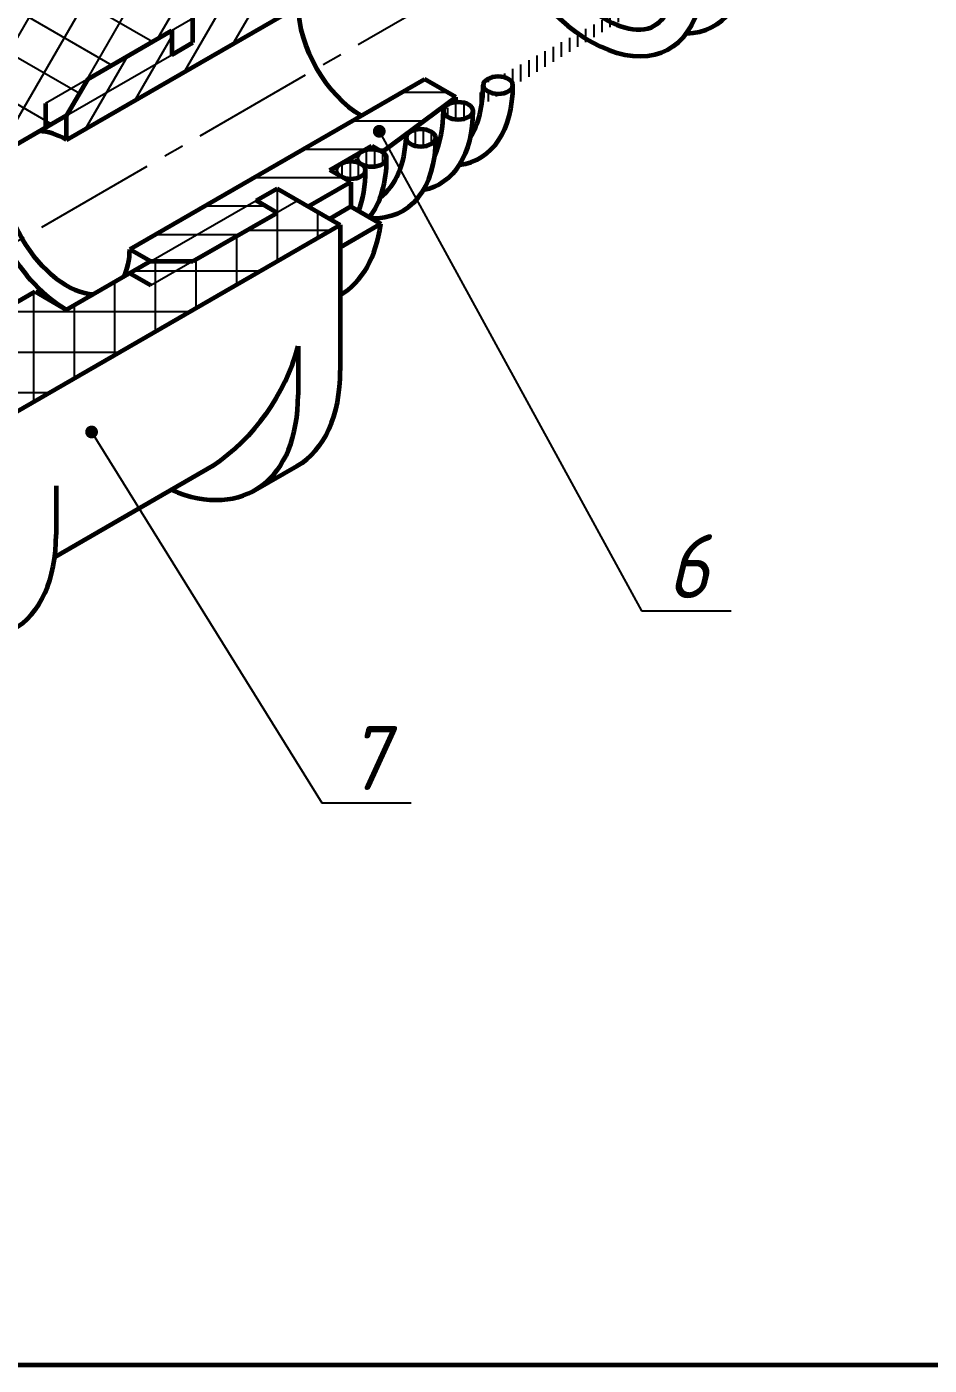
# Model space of a CAD drawing. Header units: millimetres. Extents: x -255 to 511, y 132 to 472.
# Drawn here: x -168.1 to -97.5, y 132 to 236.7 of the extents above; entities that cross this region are included whole.
import ezdxf

# ---------------------------------------------------------------- set-up
doc = ezdxf.new("R2010")
doc.units = ezdxf.units.MM
doc.header["$LTSCALE"] = 0.5
doc.linetypes.add('осевая2', pattern=[28.575000000000003, 19.05, -3.175, 3.175, -3.175])
doc.styles.get("Standard").update_dxf_attribs({"font": 'isocpeui.ttf', "width": 0.9})

msp = doc.modelspace()

# ---------------------------------------------------------------- hatches: boundary and pattern name
at = {"lineweight": -3}
h = msp.add_hatch(dxfattribs=at)
h.set_pattern_fill('ANSI31', scale=0.7, angle=15, style=0)
h.set_pattern_definition([(59.99999999999999, (-285, 115.9999999999999), (-1.924741459910914, 1.11125), [])])
edge = h.paths.add_edge_path()
edge.add_ellipse((-112.2975676592804, 262.0529223581163), major_axis=(-2.327015255644015, -4.030508652763293), ratio=0.5773502691896281, start_angle=45.00000000000005, end_angle=134.9999999999999)
edge.add_line((-109.0066711248995, 263.9529223581155), (-109.0066711248995, 264.9029223581163))
edge.add_line((-109.0066711248995, 264.9029223581163), (-112.2975676592805, 263.0029223581162))
edge.add_line((-112.2975676592805, 263.0029223581163), (-112.2975676592804, 261.1029223581163))
edge.add_line((-112.2975676592804, 261.1029223581163), (-115.5884641936614, 259.2029223581162))
edge.add_line((-115.5884641936614, 259.2029223581163), (-115.5884641936614, 260.1529223581164))
edge.add_line((-115.5884641936614, 260.1529223581163), (-122.170257262423, 255.4029223581163))
edge.add_line((-122.170257262423, 255.4029223581163), (-122.170257262423, 252.5529223581162))
edge.add_line((-122.1702572624231, 252.5529223581163), (-112.2975676592846, 258.2529223581139))
h.paths.add_polyline_path([(-141.9156364687083, 241.1529223581163), (-141.9156364687083, 244.0029223581163), (-148.49742953747, 241.1529223581163), (-148.49742953747, 240.2029223581162), (-151.7883260718509, 238.3029223581163), (-151.7883260718509, 240.2029223581163), (-155.0792226062317, 238.3029223581163), (-155.0792226062317, 235.4529223581162), (-156.7246708734222, 234.5029223581163), (-164.9519122093743, 229.7529223581164), (-164.9519122093743, 227.8529223581163)])
h.paths.add_polyline_path([(-156.7246708734222, 234.5029223581163), (-156.7246708734222, 236.4029223581163), (-163.3064639421839, 232.6029223581163), (-164.9519122093743, 229.7529223581163)])
h = msp.add_hatch(dxfattribs=at)
h.set_pattern_fill('ANSI37', angle=15, style=0)
h.set_pattern_definition([(59.99999999999999, (9.000000637478934, -14.99999989501225), (-2.749630657015592, 1.5875), []), (150, (9.000000637478934, -14.99999989501225), (-1.5875, -2.749630657015592), [])])
edge = h.paths.add_edge_path()
edge.add_line((-155.0792226062316, 252.5529223581165), (-158.3701191406126, 250.6529223581161))
edge.add_line((-158.3701191406126, 250.6529223581161), (-161.6610156749935, 244.9529223581163))
edge.add_line((-161.6610156749935, 244.9529223581163), (-174.0018776789217, 237.8279223581164))
edge.add_line((-174.0018776789217, 237.8279223581163), (-177.2927742133026, 239.7279223581163))
edge.add_line((-177.2927742133026, 239.7279223581163), (-191.0052047301764, 231.8110469079552))
edge.add_line((-191.0052047301764, 231.8110469079552), (-189.7593779391871, 229.6803253410964))
edge.add_line((-189.7593779391871, 229.6803253410965), (-178.9382224804934, 235.9279223581169))
edge.add_ellipse((-178.938222480493, 234.0279223581163), major_axis=(-1.163507627822014, -2.015254326381658), ratio=0.5773502691896285, start_angle=134.9999999999999, end_angle=225, ccw=False)
edge.add_line((-177.2927742133025, 234.9779223581164), (-177.2927742133026, 227.3779223581162))
edge.add_ellipse((-179.7609466140882, 225.0029223581163), major_axis=(2.908769069555017, -5.038135815954136), ratio=0.5773502691896273, start_angle=449.1860941706258, end_angle=458.130102354156, ccw=False)
edge.add_ellipse((-179.7609466140882, 225.0029223581163), major_axis=(2.908769069555017, -5.038135815954136), ratio=0.5773502691896273, start_angle=435.94757997539364, end_angle=449.1860941706258, ccw=False)
edge.add_ellipse((-179.7609466140882, 225.0029223581163), major_axis=(2.908769069555017, -5.038135815954136), ratio=0.5773502691896273, start_angle=422.7157251902997, end_angle=435.94757997539364, ccw=False)
edge.add_ellipse((-179.7609466140882, 225.0029223581163), major_axis=(2.908769069555017, -5.038135815954136), ratio=0.5773502691896273, start_angle=408.6590191908458, end_angle=422.7157251902997, ccw=False)
edge.add_ellipse((-179.7609466140882, 225.0029223581163), major_axis=(2.908769069555017, -5.038135815954136), ratio=0.5773502691896273, start_angle=396.3026001457317, end_angle=408.6590191908458, ccw=False)
edge.add_ellipse((-179.7609466140882, 225.0029223581163), major_axis=(2.908769069555017, -5.038135815954136), ratio=0.5773502691896273, start_angle=384.64877065294615, end_angle=396.3026001457317, ccw=False)
edge.add_ellipse((-179.7609466140882, 225.0029223581163), major_axis=(2.908769069555017, -5.038135815954136), ratio=0.5773502691896273, start_angle=368.13010235415214, end_angle=384.64877065294615, ccw=False)
edge.add_line((-176.4700500797074, 220.2529223581161), (-171.533705278136, 223.1029223581163))
edge.add_line((-171.533705278136, 223.1029223581163), (-171.533705278136, 225.9529223581163))
edge.add_line((-171.533705278136, 225.9529223581163), (-166.5973604765647, 228.8029223581163))
edge.add_line((-166.5973604765647, 228.8029223581163), (-166.5973604765647, 230.7029223581164))
edge.add_line((-166.5973604765647, 230.7029223581163), (-155.0792226062317, 237.3529223581163))
edge.add_line((-155.0792226062317, 237.3529223581163), (-155.0792226062316, 252.5529223581164))
h.paths.add_polyline_path([(-155.0792226062317, 237.3529223581163), (-156.7246708734221, 236.4029223581163), (-156.7246708734222, 234.5029223581163), (-155.0792226062318, 235.4529223581163)], flags=17)
h.paths.add_polyline_path([(-163.3064639421839, 232.6029223581163), (-166.5973604765647, 230.7029223581163), (-166.5973604765647, 228.8029223581162), (-164.9519122093743, 229.7529223581163)], flags=17)
h.paths.add_polyline_path([(-194.5985452563531, 229.736430787877), (-200.0494319573659, 226.5893598837253), (-199.1870037762841, 224.2372830262294), (-193.3644590559603, 227.5989307878771)])
edge = h.paths.add_edge_path()
edge.add_line((-200.0494319573659, 226.5893598837251), (-202.4777898202423, 225.1873468179047))
edge.add_line((-202.4777898202423, 225.1873468179048), (-202.4777898202422, 224.2373468179042))
edge.add_ellipse((-200.8323415530518, 225.1873468179047), major_axis=(-1.163507627822016, -2.015254326381661), ratio=0.5773502691896273, start_angle=315.0000000000006, end_angle=405.0000000000001)
edge.add_line((-200.832341553055, 223.287346817903), (-199.1870037762841, 224.2372830262295))
edge.add_line((-199.1870037762841, 224.2372830262294), (-200.0494319573659, 226.5893598837251))
h = msp.add_hatch(dxfattribs=at)
h.set_pattern_fill('ANSI31', scale=0.7, angle=135, style=0)
h.set_pattern_definition([(180, (-285, 115.9999999999999), (-2.220446049250313e-16, -2.2225), [])])
h.paths.add_polyline_path([(-134.5111192663513, 231.1779223581165), (-136.9792916671369, 232.6029223581163), (-160.015567407803, 219.3029223581163), (-158.3701191406126, 218.3529223581163), (-150.1428778046604, 223.1029223581163), (-148.49742953747, 224.0529223581163), (-146.0292571366844, 222.6279223581163), (-142.7383606023034, 224.5279223581163), (-144.3838088694937, 225.4779223581163), (-141.0929123351129, 227.3779223581164), (-140.2701882015176, 226.9029223581164)])
h.paths.add_polyline_path([(-148.49742953747, 222.1529223581163), (-150.1428778046604, 223.1029223581163), (-158.3701191406126, 218.3529223581163), (-155.0792226062317, 218.3529223581163)], flags=17)
edge = h.paths.add_edge_path()
edge.add_line((-107.3612228577092, 245.9029223581164), (-108.1839469913044, 246.3779223581163))
edge.add_line((-108.1839469913044, 246.3779223581163), (-104.8930504569235, 248.2779223581163))
edge.add_line((-104.8930504569235, 248.2779223581163), (-103.2476021897331, 247.3279223581162))
edge.add_line((-103.2476021897331, 247.3279223581163), (-99.95670565535215, 249.2279223581163))
edge.add_line((-99.95670565535215, 249.2279223581163), (-100.7794297889492, 249.7029223581176))
edge.add_ellipse((-104.0703263233283, 247.8029223581163), major_axis=(-4.65403051128801, 0), ratio=0.5773502691896281, start_angle=225.0000000000001, end_angle=314.9999999999999)
edge.add_line((-107.3612228577103, 249.7029223581154), (-117.2339124608517, 244.0029223581164))
edge.add_line((-117.2339124608517, 244.0029223581164), (-114.7657400600661, 242.5779223581164))
edge.add_line((-114.7657400600661, 242.5779223581163), (-107.3612228577092, 245.9029223581164))
h = msp.add_hatch(dxfattribs=at)
h.set_pattern_fill('ANSI31', color=256, scale=0.2, angle=45, style=0)
h.set_pattern_definition([(90, (9.000000637478934, -14.99999989501225), (-0.635, 1.110223024625157e-16), [])])
edge = h.paths.add_edge_path()
edge.add_ellipse((-104.8702094829752, 247.3147351156587), major_axis=(-1.050065634109363, -7.869197549401857e-15), ratio=0.5773502691896232, start_angle=-6.821210263296962e-13, end_angle=179.9999999999992, ccw=False)
edge.add_ellipse((-104.8702094829752, 247.3147351156587), major_axis=(-1.050065634109363, -7.869197549401857e-15), ratio=0.5773502691896232, start_angle=179.9999999999993, end_angle=359.99999999999926, ccw=False)
edge = h.paths.add_edge_path()
edge.add_ellipse((-106.5384987241139, 246.3779223581163), major_axis=(-1.050065634109363, -7.869197549401857e-15), ratio=0.5773502691896232, start_angle=-6.821210263296962e-13, end_angle=179.9999999999992, ccw=False)
edge.add_ellipse((-106.5384987241139, 246.3779223581163), major_axis=(-1.050065634109363, -7.869197549401857e-15), ratio=0.5773502691896232, start_angle=179.9999999999993, end_angle=359.99999999999926, ccw=False)
edge = h.paths.add_edge_path(flags=17)
edge.add_ellipse((-116.4111883272565, 240.6779223581162), major_axis=(-1.163507627822009, -8.719332464711199e-15), ratio=0.5773502691896233, start_angle=-180.0000000000008, end_angle=5.457033490986987, ccw=False)
edge.add_ellipse((-116.4111883272565, 240.6779223581162), major_axis=(-1.163507627822009, -8.719332464711199e-15), ratio=0.5773502691896233, start_angle=5.457033490986987, end_angle=179.9999999999992, ccw=False)
edge = h.paths.add_edge_path()
edge.add_ellipse((-137.2475334613549, 228.007791830216), major_axis=(-1.163507627822009, -8.719332464711199e-15), ratio=0.5773502691896233, start_angle=179.9999999999993, end_angle=359.99999999999926, ccw=False)
edge.add_ellipse((-137.2475334613549, 228.007791830216), major_axis=(-1.163507627822009, -8.719332464711199e-15), ratio=0.5773502691896233, start_angle=-6.821210263296962e-13, end_angle=179.9999999999992, ccw=False)
edge = h.paths.add_edge_path()
edge.add_ellipse((-141.0929123351129, 226.4279223581163), major_axis=(-1.163507627822009, -8.719332464711199e-15), ratio=0.5773502691896233, start_angle=224.9999999999976, end_angle=314.9999999999999, ccw=False)
edge.add_ellipse((-141.0929123351129, 226.4279223581163), major_axis=(-1.163507627822009, -8.719332464711199e-15), ratio=0.5773502691896233, start_angle=179.9999999999992, end_angle=224.9999999999976, ccw=False)
edge.add_ellipse((-141.0929123351129, 226.4279223581163), major_axis=(-1.163507627822009, -8.719332464711199e-15), ratio=0.5773502691896233, start_angle=45.000000000023476, end_angle=179.9999999999992, ccw=False)
edge.add_ellipse((-141.0929123351129, 226.4279223581163), major_axis=(-1.163507627822009, -8.719332464711199e-15), ratio=0.5773502691896233, start_angle=-45.000000000000114, end_angle=45.000000000023476, ccw=False)
edge = h.paths.add_edge_path()
edge.add_ellipse((-142.7383606023034, 225.4779223581163), major_axis=(-1.163507627822009, -8.719332464711199e-15), ratio=0.5773502691896233, start_angle=225.0000000000235, end_angle=314.9999999999999, ccw=False)
edge.add_ellipse((-142.7383606023034, 225.4779223581163), major_axis=(-1.163507627822009, -8.719332464711199e-15), ratio=0.5773502691896233, start_angle=44.99999999999392, end_angle=225.0000000000235, ccw=False)
edge.add_ellipse((-142.7383606023034, 225.4779223581163), major_axis=(-1.163507627822009, -8.719332464711199e-15), ratio=0.5773502691896233, start_angle=-45.000000000000114, end_angle=44.99999999999392, ccw=False)
edge = h.paths.add_edge_path()
edge.add_ellipse((-109.2368089476058, 244.1357924920064), major_axis=(-1.163507627822009, -8.719332464711199e-15), ratio=0.5773502691896233, start_angle=5.545019427900286, end_angle=179.9999999999992, ccw=False)
edge.add_ellipse((-112.9195582268302, 242.4620287797245), major_axis=(-1.163507627822009, -8.719332464711199e-15), ratio=0.5773502691896233, start_angle=5.854803629144385, end_angle=179.9999999999992, ccw=False)
edge.add_ellipse((-112.9195582268302, 242.4620287797245), major_axis=(-1.163507627822009, -8.719332464711199e-15), ratio=0.5773502691896233, start_angle=179.9999999999992, end_angle=358.4893853461496, ccw=False)
edge.add_ellipse((-109.2368089476058, 244.1357924920064), major_axis=(-1.163507627822009, -8.719332464711199e-15), ratio=0.5773502691896233, start_angle=179.9999999999992, end_angle=358.5093569275083, ccw=False)
edge.add_ellipse((-131.2202227319704, 232.1279223581163), major_axis=(-1.163507627822009, -8.719332464711199e-15), ratio=0.5773502691896233, start_angle=2.392150918240077e-06, end_angle=359.8738976965874, ccw=False)
edge.add_ellipse((-134.331873138901, 230.1244345581816), major_axis=(-1.163507627822009, -8.719332464711199e-15), ratio=0.5773502691896233, start_angle=179.9999999999992, end_angle=279.2564349831224, ccw=False)
edge.add_ellipse((-134.331873138901, 230.1244345581816), major_axis=(-1.163507627822009, -8.719332464711199e-15), ratio=0.5773502691896233, start_angle=4.591925062413793e-09, end_angle=179.9999999999992, ccw=False)
h = msp.add_hatch(dxfattribs=at)
h.set_pattern_fill('ANSI37', angle=45, style=0)
h.set_pattern_definition([(90, (-285, 115.9999999999999), (-3.175, 6.661338147750939e-16), []), (180, (-285, 115.9999999999999), (-6.661338147750939e-16, -3.175), [])])
edge = h.paths.add_edge_path()
edge.add_line((-143.5610847358987, 221.2029223581163), (-146.8519812702797, 223.1029223581163))
edge.add_line((-146.8519812702796, 223.1029223581163), (-158.3701191406126, 216.4529223581163))
edge.add_line((-158.3701191406126, 216.4529223581163), (-160.015567407803, 217.4029223581163))
edge.add_line((-160.015567407803, 217.4029223581163), (-164.9519122093743, 214.5529223581163))
edge.add_line((-164.9519122093743, 214.5529223581163), (-167.42008461016, 215.9779223581163))
edge.add_line((-167.42008461016, 215.9779223581163), (-185.5200155492547, 205.5279223581164))
edge.add_line((-185.5200155492547, 205.5279223581163), (-181.4063948812786, 203.1529223581163))
edge.add_line((-181.4063948812786, 203.1529223581163), (-178.938222480493, 204.5779223581162))
edge.add_line((-178.938222480493, 204.5779223581163), (-178.1154983468978, 204.1029223581163))
edge.add_line((-178.1154983468978, 204.1029223581163), (-191.7823760835042, 196.2123468179047))
edge.add_ellipse((-190.136927816314, 195.2623468179047), major_axis=(-2.327015255644009, 0), ratio=0.5773502691896271, start_angle=315.0000000000003, end_angle=404.9999999999997)
edge.add_line((-191.7823760835037, 194.3123468179045), (-190.9596519499092, 193.8373468179047))
edge.add_line((-190.9596519499092, 193.8373468179047), (-143.5610847358987, 221.2029223581163))
edge = h.paths.add_edge_path(flags=16)
edge.add_ellipse((-171.533705278136, 209.8029223581163), major_axis=(-2.327015255644023, 0), ratio=0.5773502691896235, start_angle=135, end_angle=225, ccw=False)
edge.add_line((-169.8882570109456, 208.8529223581163), (-170.7109811445408, 209.3279223581163))
edge.add_ellipse((-171.533705278136, 209.8029223581163), major_axis=(-1.163507627822004, 0), ratio=0.5773502691896213, start_angle=134.9999999999996, end_angle=225.0000000000004)
edge.add_line((-170.7109811445409, 210.2779223581165), (-172.3564294117313, 211.2279223581163))
edge.add_line((-172.3564294117313, 211.2279223581163), (-171.533705278136, 211.7029223581163))
edge.add_line((-171.533705278136, 211.7029223581163), (-169.8882570109458, 210.7529223581163))
h.paths.add_polyline_path([(-155.0792226062317, 218.3529223581163), (-158.3701191406126, 218.3529223581163), (-160.015567407803, 217.4029223581163), (-158.3701191406126, 216.4529223581163)], flags=17)
h.paths.add_polyline_path([(-146.8519812702796, 223.1029223581163), (-148.49742953747, 224.0529223581163), (-150.1428778046604, 223.1029223581163), (-148.49742953747, 222.1529223581163)])

# ---------------------------------------------------------------- linework, layer by layer
at = {"color": 7, "linetype": 'осевая2', "lineweight": -3}
msp.add_line((-216.3870346971839, 192.456840543978), (-108.2280103140769, 254.9024823868522), dxfattribs=at)
at = {"color": 7, "lineweight": 60}
for p, q in [((-155.0792226062317, 235.4529223581163), (-155.0792226062316, 252.5529223581163)), ((-164.9519122093743, 227.8529223581163), (-141.9156364687083, 241.1529223581163)), ((-163.3064639421839, 232.6029223581163), (-156.7246708734222, 236.4029223581163)), ((-156.7246708734222, 236.4029223581163), (-156.7246708734222, 234.5029223581163)), ((-156.7246708734222, 234.5029223581163), (-155.0792226062317, 235.4529223581163)), ((-163.3064639421839, 232.6029223581163), (-164.9519122093743, 229.7529223581163)), ((-160.015567407803, 219.3029223581163), (-136.9792916671369, 232.6029223581163)), ((-134.5111192663513, 231.1779223581165), (-136.9792916671369, 232.6029223581164)), ((-166.5973604765647, 230.7029223581163), (-166.5973604765647, 228.8029223581163)), ((-140.2701882015177, 226.9029223581164), (-134.5111192663513, 231.1779223581165)), ((-164.9519122093743, 229.7529223581163), (-171.533705278136, 225.9529223581163)), ((-164.9519122093743, 227.8529223581163), (-164.9519122093743, 229.7529223581163)), ((-144.3838088694937, 225.4779223581163), (-141.0929123351129, 227.3779223581164)), ((-141.0929123351129, 227.3779223581164), (-140.2701882015177, 226.9029223581164)), ((-142.7383606023035, 224.5279223581163), (-144.3838088694937, 225.4779223581163)), ((-134.5111192663513, 225.4779223581163), (-134.5111192663513, 225.4779223581163)), ((-150.1428778046604, 223.1029223581163), (-148.49742953747, 224.0529223581163)), ((-148.49742953747, 224.0529223581163), (-143.5610847358987, 221.2029223581163)), ((-142.7383606023035, 224.5279223581163), (-146.0292571366844, 222.6279223581163)), ((-142.7383606023035, 224.5279223581163), (-142.7383606023035, 222.6279223581163)), ((-148.49742953747, 222.1529223581163), (-150.1428778046604, 223.1029223581163)), ((-155.0792226062317, 218.3529223581163), (-148.49742953747, 222.1529223581163)), ((-142.7383606023035, 222.6279223581163), (-144.3838088694939, 221.6779223581163)), ((-142.7383606023035, 222.6279223581163), (-140.3883260718509, 221.2711292893546)), ((-191.7823760835045, 193.3623468179047), (-143.5610847358987, 221.2029223581163)), ((-140.3883260718509, 221.2711292893546), (-143.5610847358987, 219.4393362205928)), ((-143.5610847358987, 221.2029223581163), (-143.5610847358986, 209.8029223581163)), ((-160.015567407803, 219.3029223581163), (-158.3701191406126, 218.3529223581163)), ((-158.3701191406126, 218.3529223581163), (-164.9519122093743, 214.5529223581163)), ((-158.3701191406126, 218.3529223581163), (-155.0792226062317, 218.3529223581163)), ((-158.3701191406126, 216.4529223581163), (-160.015567407803, 217.4029223581163)), ((-185.5200155492547, 205.5279223581163), (-167.42008461016, 215.9779223581163)), ((-167.42008461016, 215.9779223581163), (-164.9519122093743, 214.5529223581163)), ((-146.8519812702796, 211.7029223581164), (-146.8519812702795, 207.9029223581165)), ((-153.5164622802394, 202.3461420734448), (-165.8849643135127, 195.2051840950619)), ((-150.2255657458585, 200.4461420734448), (-146.9346692114776, 202.3461420734448)), ((-165.7746363429695, 200.7779223581164), (-165.7746363429695, 196.9779223581163)), ((-10.00000000000011, 132), (-255, 132))]:
    msp.add_line(p, q, dxfattribs=at)
at = {"color": 7, "lineweight": -3}
for p, q in [((-155.0792226062317, 237.3529223581163), (-166.5973604765647, 230.7029223581163)), ((-164.9519122093743, 229.7529223581163), (-156.7246708734222, 234.5029223581163)), ((-140.5059157574751, 228.5196187070287), (-120, 191)), ((-146.8519812702796, 223.1029223581163), (-158.3701191406126, 216.4529223581163)), ((-158.3701191406126, 218.3529223581163), (-150.1428778046604, 223.1029223581163)), ((-163, 205), (-145, 176)), ((-120, 191), (-113, 191)), ((-145, 176), (-138, 176))]:
    msp.add_line(p, q, dxfattribs=at)
at = {"color": 7}
msp.add_line((-141.3027756057754, 225.4779223581163), (-141.3027756057754, 225.4779223581163), dxfattribs=at)
at = {"color": 7, "const_width": 0.5}
for points in [[(-140.7559157574751, 228.5196187070287, 1), (-140.2559157574751, 228.5196187070287, 1)], [(-163.25, 205, 1), (-162.75, 205, 1)]]:
    msp.add_lwpolyline(points, format="xyb", close=True, dxfattribs=at)
at = {"color": 7, "lineweight": 60}
msp.add_arc((-162.9278889935908, 216.1013648002702), 16.66676648439524, 304.3802270711945, 344.69810414445, dxfattribs=at)
for centre, major_axis, ratio, start_param, end_param in [((-124.0566758492977, 245.7637980791799), (6.228900205907675, -10.78877163190834), 0.5773502691896261, 4.71238898038469, 7.068583470577035), ((-120.5650457488714, 247.5479045007881), (6.228900205907675, -10.78877163190834), 0.5773502691896261, 5.977774894706442, 7.068583470577035), ((-141.9156364687083, 235.4529223581163), (3.490522883466033, -6.045762979144978), 0.5773502691896255, 3.926990816987243, 5.497787143782137), ((-138.8657102540116, 237.2137980791799), (-6.228902590833248, 10.78877292322846), 0.5773485650416312, 2.909591392135129, 3.926702415894796), ((-141.192702789351, 237.236887215211), (6.228900205907675, -10.78877163190834), 0.5773502691896261, 6.588120295836365, 7.066457761509472), ((-141.9156364687083, 235.4529223581163), (5.235784325199033, -9.068644468717475), 0.5773502691896266, 7.022362404960111, 7.068583470577056), ((-141.9773606609422, 235.2103102792453), (6.228900205907675, -10.78877163190834), 0.5773502691896261, 6.091345968410458, 7.068583470577035), ((-144.3043531962815, 235.2333994152764), (6.228900205907675, -10.78877163190834), 0.5773502691896261, 6.674303116934166, 7.068583470577035), ((-164.9519122093743, 222.1529223581163), (3.490522883466045, -6.045762979145017), 0.5773502691896245, 8.63937979737193, 9.084941051315349), ((-144.8930209833961, 233.0936675512796), (6.228900205907675, -10.78877163190834), 0.5773502691896261, 5.933417820452206, 7.068583470577035), ((-147.2200135187355, 233.1167566873107), (-6.446708102422144, 10.03405809007958), 0.5993184232350731, 3.198315367780816, 3.852133859588822), ((-164.9519122093743, 222.1529223581163), (3.490522883466045, -6.045762979145017), 0.5773502691896245, 3.481429563043878, 5.943348397725438), ((-148.7383998571541, 231.5137980791799), (6.228900205907675, -10.78877163190834), 0.5773502691896261, 6.50641707316219, 7.068583470577035), ((-164.9519122093743, 222.1529223581163), (4.654030511288044, -8.06101730552665), 0.5773502691896255, 3.92699081698724, 5.497787143782142), ((-150.3838481243446, 230.5637980791798), (-6.236901087518584, 10.77995539324987), 0.5769934630902481, 3.572284102938379, 3.923974620310672), ((-151.7883260718509, 229.7529223581163), (8.144553394754052, -14.10678028467163), 0.5773502691896265, 0.01020479008709066, 0.6420505944920843), ((-164.9519122093743, 222.1529223581163), (3.490522883466045, -6.045762979145017), 0.5773502691896245, 6.623022216633737, 7.068583470577047), ((-155.0792226062317, 216.4529223581164), (8.144553394754068, -14.10678028467161), 0.5773502691896254, 0, 0.7853981633974476), ((-158.3701191406126, 214.5529223581163), (8.144553394754068, -14.10678028467161), 0.5773502691896254, -0.6468776958407734, 0.7853981633974476), ((-177.2927742133026, 203.6279223581163), (8.14455339475406, -14.10678028467162), 0.5773502691896257, 6.283185307179586, 7.068583470577033)]:
    msp.add_ellipse(centre, major_axis=major_axis, ratio=ratio, start_param=start_param, end_param=end_param, dxfattribs=at)
at = {"color": 7, "lineweight": 60, "extrusion": (0, 0, -1)}
for centre in [(-131.2202227319704, 232.1279223581163), (-134.331873138901, 230.1244345581816), (-137.2475334613549, 228.007791830216), (-137.2475334613549, 228.007791830216), (-142.7383606023034, 225.4779223581163), (-141.0929123351129, 226.4279223581163)]:
    msp.add_ellipse(centre, major_axis=(-1.163507627822009, -8.719332464711199e-15), ratio=0.5773502691896233, dxfattribs=at)
at = {"color": 7, "lineweight": 60}
msp.add_spline([(-125.2739764584877, 253.957714546696), (-126.8109515604242, 254.7713629778782), (-128.5916364704797, 254.9848910935984), (-129.801032495281, 254.0716747228334), (-130.4803902017703, 252.1121784328556), (-130.5160041436646, 249.5854255958607), (-129.8737292401798, 246.7640475054238), (-128.8765455687021, 244.201706466635), (-127.2027018750965, 241.4614251489053), (-124.175537528002, 238.2229108311324), (-121.5726675116621, 236.7222591715141), (-119.2456887245481, 236.6496515453447), (-117.9083732349833, 238.0824429597915), (-117.6464243062559, 239.2121437002133), (-117.5694226986873, 240.6140392856677)], degree=3, dxfattribs=at)

# ---------------------------------------------------------------- texts
at = {"color": 7, "lineweight": -3, "width": 0.9}
for s, p in [('6', (-118, 192)), ('7', (-143, 177))]:
    msp.add_text(s, height=5, dxfattribs=at).set_placement(p)

doc.saveas('drawing.dxf')
